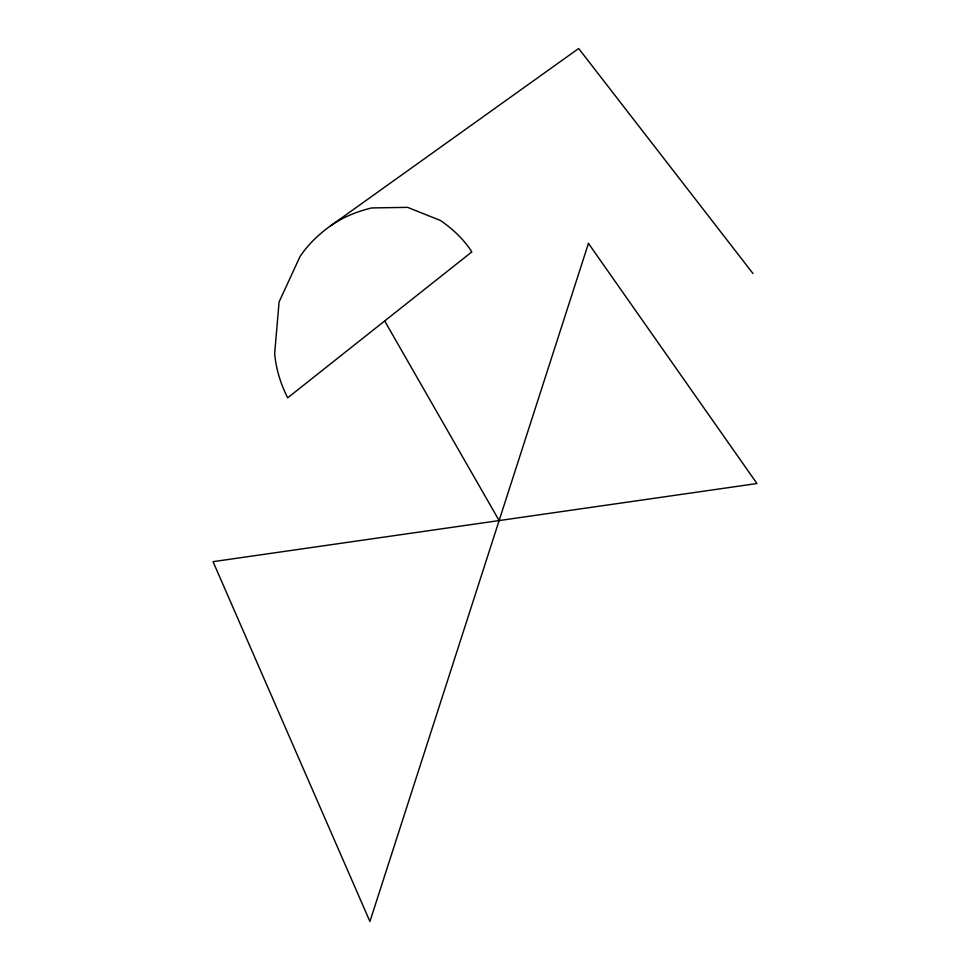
<?xml version="1.0" encoding="UTF-8"?>
<svg xmlns="http://www.w3.org/2000/svg" width="970" height="970" viewBox="0 0 970 970"><rect width="100%" height="100%" fill="white"/><g stroke="black" fill="none" stroke-linecap="round" stroke-linejoin="round"><path stroke-width="1.45" d="M330.261 226.058A131.847 86.488 10.5 0 1 371.704 207.944L407.558 207.35L440.562 220.542A132.478 86.597 8.4 0 1 471.844 251.885L287.69 397.821A213.63 145.391 12.2 0 1 274.668 353.516L279.093 301.937L300.118 256.335A209.435 139.741 12.2 0 1 330.261 226.058L578.666 48.5L752.987 273.528M384.678 320.961L499.126 520.575M588.45 243.397L369.922 921.5L213.048 561.666L756.952 483.533L588.45 243.397"/></g></svg>
